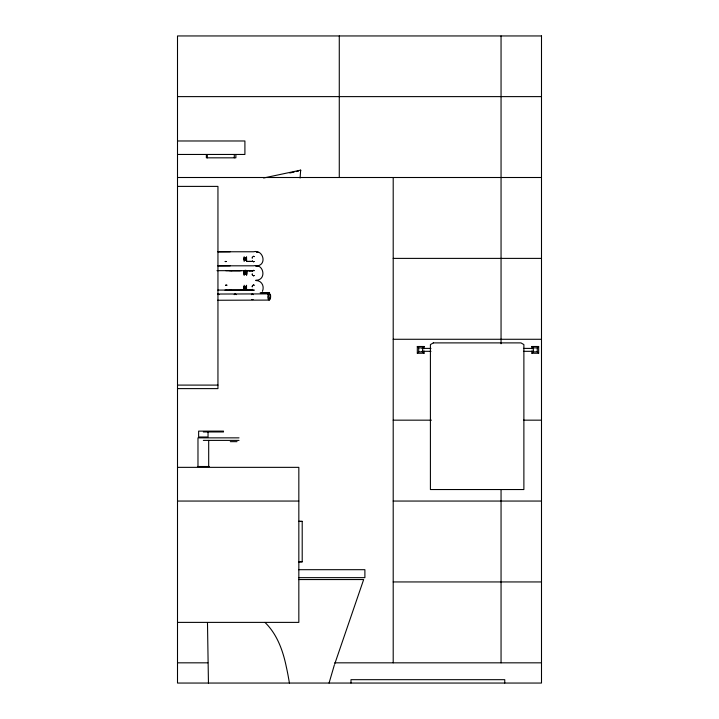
<?xml version="1.0" encoding="UTF-8"?>
<svg xmlns="http://www.w3.org/2000/svg" width="719" height="719" viewBox="0 0 719 719"><rect width="100%" height="100%" fill="white"/><g stroke="black" fill="none" stroke-linecap="round" stroke-linejoin="round"><path stroke-width="1.08" d="M245.35 290.081L244.172 290.081L244.172 285.272M246.518 275.44C249.43 268.969 241.97 268.097 244.172 275.44M246.518 270.721L244.172 270.686M246.644 261.446L246.518 256.701M270.578 295.86L270.389 297.45M300.093 178.051L300.668 170.115L263.621 177.997M329.068 683.05L334.317 665.102M267.899 294.35L269.14 292.75L270.524 295.087M270.38 297.414L269.859 298.592M334.659 664.185L363.661 579.55L298.655 579.55M262.444 291.339C264.637 286.198 261.698 280.464 255.874 280.536M234.187 294.646L235.194 293.729L236.209 294.637M251.371 294.646L252.387 293.729L253.403 294.637M424.057 348.742L424.057 346.495L417.317 346.495L417.317 353.236L418.701 351.852L422.673 351.852L424.057 353.236L424.057 350.989M422.673 351.852L422.673 347.87L424.057 346.495M531.907 350.989L531.907 353.236L533.291 351.852L537.264 351.852L538.648 353.236L538.648 346.495L531.907 346.495L531.907 348.742M531.907 346.495L533.291 347.87L537.264 347.87L538.648 346.495M253.106 299.526L251.677 299.535M217.641 293.837L219.025 294.637M268.771 292.903L269.212 300.093L217.596 300.254M269.212 293.882L268.196 294.79L267.774 296.992L268.196 299.185L269.212 300.093L270.227 299.185L270.641 296.983L270.218 294.79L269.212 293.882L217.596 294.035M246.644 290.054L217.839 290.081M257.564 265.823C267.198 264.304 262.956 249.178 253.618 251.767L218.001 251.767M289.793 172.973L294.152 172.048M296.327 171.58L298.511 171.113M255.874 280.212C266.821 280.446 264.143 263.136 253.618 265.814L218.001 265.814M226.17 290.125L225.002 290.125M255.793 266.389L258.112 266.461M256.395 252.315L258.112 252.414M244.172 258.454L246.518 258.418L244.172 258.418M244.172 259.712L246.518 259.676L244.172 259.676M244.172 272.51L246.518 272.465L244.172 272.465M244.172 273.759L246.518 273.723L244.172 273.723M244.172 286.773L246.518 286.737L244.172 286.737M245.35 287.654L244.172 287.672L246.518 287.654L244.172 287.654M244.172 288.004L246.518 287.968L244.172 287.968M244.172 288.283L246.518 288.283L244.172 288.319L245.35 288.283M218.037 251.848L230.242 251.767M218.037 265.904L230.242 265.814M246.644 270.695L253.313 270.668L248.747 270.668M229.01 270.641L241.431 270.668M253.313 261.473L246.779 261.428M240.748 290.09L246.779 290.036M230.026 290.108L231.275 290.108M244.172 290.063L253.313 290.081M261.285 292.786L269.14 292.75L260.17 292.822M246.518 261.455L250.041 261.446M226.305 290.099L245.278 290.081M250.041 290.054L246.518 290.063L246.518 285.272M177.503 96.616L541.497 96.616M177.503 140.978L244.909 140.978L244.909 154.459L177.503 154.459M177.503 177.503L541.497 177.503M177.503 186.392L217.947 186.392L217.947 388.611L177.503 388.611M252.459 257.519L252.018 257.968M393.203 258.391L541.497 258.391M249.619 261.428L252.459 261.428L252.459 260.727M216.967 270.668L244.262 270.677M249.619 270.802L252.459 270.802L252.459 271.414M252.459 274.622L252.018 274.146M252.459 286.126L252.018 286.737M249.619 290.036L252.459 290.036L252.459 289.335M393.203 339.278L541.497 339.278M417.317 346.495L418.701 347.87L422.673 347.87M422.071 348.4L430.987 348.4M523.441 348.4L533.471 348.4M422.071 351.321L430.987 351.321M523.441 351.321L533.471 351.321M417.317 353.236L424.057 353.236M531.907 353.236L538.648 353.236M177.503 385.096L217.947 385.096M393.203 420.166L431.4 420.166M523.522 420.166L541.497 420.166M223.555 431.121L198.633 431.121L198.633 437.017L208.043 437.017L208.043 431.957M203.333 431.957L223.555 431.957M239.023 437.862L197.977 437.862L197.977 466.505M203.333 440.388L239.023 440.388M230.296 441.655L237.036 441.655M197.437 466.505L209.238 466.505M177.503 467.35L298.834 467.35L298.834 622.384L177.503 622.384M177.503 501.053L298.834 501.053M393.203 501.053L541.497 501.053M298.834 521.275L302.205 521.275L302.205 561.916L298.834 561.916M298.834 521.473L302.205 521.473M298.834 561.719L302.205 561.719M298.691 569.691L364.893 569.691L364.893 577.654L298.691 577.654M393.203 581.941L541.497 581.941M177.503 662.828L207.836 662.828M334.784 662.828L541.497 662.828M226.97 270.659L240.218 270.677M225.676 270.632L226.871 270.632M230.7 270.641L232.012 270.65M246.554 270.677L250.041 270.695M264.996 622.429C277.103 634.221 282.962 650.578 286.306 666.81A270.434 267.774 -0.2 0 1 288.274 676.507L289.424 683.05M270.524 295.051L270.578 295.895M300.668 170.115L300.686 170.655M207.485 622.825L208.447 683.05M537.264 347.87L537.264 351.852M533.291 347.87L533.291 351.852M504.756 683.05L504.756 679.68L350.989 679.68L350.989 683.05M501.053 35.95L501.053 343.772M501.053 489.819L501.053 662.828M418.701 347.87L418.701 351.852M393.203 177.503L393.203 662.828M339.278 35.95L339.278 177.503M252.459 256.674L252.459 257.968M252.459 274.002L252.459 275.476M252.459 285.281L252.459 286.755M244.172 256.701L244.172 261.428M235.877 154.459L235.877 157.829L206.362 157.829L206.362 154.459M234.286 154.459L234.286 157.829M208.69 440.388L208.69 466.505M207.324 154.459L207.324 157.829M254.077 261.473L253.546 261.788L254.077 261.473M254.077 275.521L253.546 275.844L254.077 275.521M254.077 290.081L253.546 290.395L254.077 290.081M253.546 256.306L254.077 256.62L253.546 256.306M253.546 270.353L254.077 270.668L253.546 270.353M253.546 284.913L254.077 285.227L253.546 284.913M433.332 342.891L430.411 344.581L430.411 489.54L523.881 489.54L523.881 344.581L520.96 342.891L433.332 342.891M226.197 261.509L225.002 261.518L226.17 261.518M246.518 257.833L244.172 257.869L246.518 257.833M246.518 258.13L244.172 258.166L246.518 258.13M246.518 258.732L244.172 258.768L246.518 258.732M246.518 259.047L244.172 259.083L246.518 259.047M246.518 259.361L244.172 259.397L246.518 259.361M246.518 259.972L244.172 259.999L246.518 259.972M246.518 271.881L244.172 271.917L246.518 271.881M246.518 272.177L244.172 272.213L246.518 272.177M246.518 272.78L244.172 272.825L246.518 272.78M246.518 273.094L244.172 273.13L246.518 273.094M246.518 273.409L244.172 273.445L246.518 273.409M246.518 274.02L244.172 274.056L246.518 274.02M246.518 286.441L244.172 286.477L246.518 286.441M246.518 287.025L244.172 287.061L246.518 287.025M246.518 287.339L244.172 287.375L246.518 287.339M246.518 288.58L244.172 288.607L246.518 288.58M541.497 35.95L177.503 35.95L177.503 683.05L541.497 683.05L541.497 35.95M226.845 285.191L225.676 285.191L226.871 285.191"/></g></svg>
